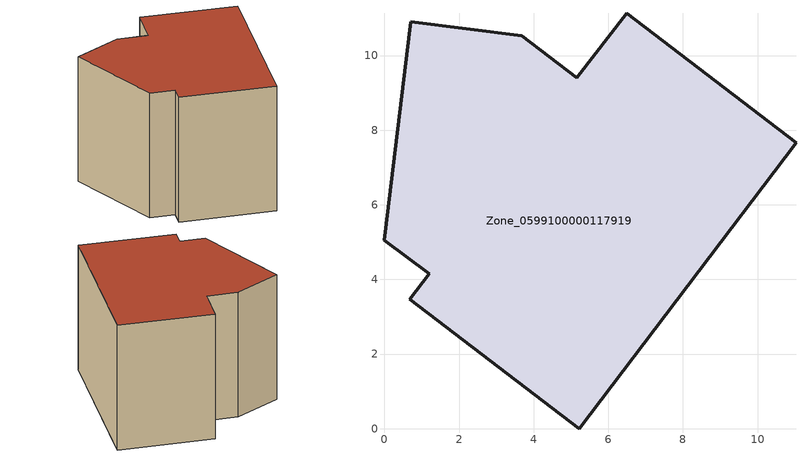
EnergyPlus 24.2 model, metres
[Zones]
Zone_0599100000117919
 floor ground (C_G): 11.03,7.66 5.22,0 0.68,3.47 1.2,4.15 0,5.05 0.71,10.91 3.68,10.53 5.16,9.4 6.5,11.13 z3.56
 wall outside (C_F): 5.22,0 11.03,7.66 6.5,11.13 5.16,9.4 3.68,10.53 0.71,10.91 0,5.05 1.2,4.15 0.68,3.47 5.22,0 z3.56:11.66
 roof outside (C_R): 0.68,3.47 5.22,0 11.03,7.66 6.5,11.13 5.16,9.4 3.68,10.53 0.71,10.91 0,5.05 1.2,4.15 z11.66
[BUILDING]
Pand.0599100000117919: North Axis=0; Terrain=City; Loads Convergence Tolerance Value=0.04; Temperature Convergence Tolerance Value=0.4; Solar Distribution=FullExterior; Maximum Number of Warmup Days=25; Minimum Number of Warmup Days=1
[Site:Location]
Rotterdam.The.Hague.AP_ZH_NLD Design_Conditions: Latitude=51.96; Longitude=4.45; Time Zone=1; Elevation=-4.5
[SITE:GROUNDTEMPERATURE:BUILDINGSURFACE]
18, 18, 18, 18, 18, 18, 18, 18, 18, 18, 18, 18
[MATERIAL] Thermal Absorptance=0.9; Solar Absorptance=0.7; Visible Absorptance=0.7
Name | Roughness | Thickness | Conductivity | Density | Specific Heat
G.TC.1975-1991 | MediumSmooth | 0.15 | 0.288461 | 540 | 1210
F.TC.1975-1991 | Rough | 0.3 | 0.230769 | 1920 | 840
R.TC.1975-1991 | MediumRough | 0.2 | 0.153846 | 1500 | 1000
[CONSTRUCTION]
C_G: G.TC.1975-1991
C_F: F.TC.1975-1991
C_R: R.TC.1975-1991
[ZONE]
Zone_0599100000117919: Type=1; Multiplier=1; Ceiling Height=Autocalculate; Volume=Autocalculate; Floor Area=autocalculate; Part of Total Floor Area=Yes
[ZONEINFILTRATION:DESIGNFLOWRATE]
Infil_Zone_0599100000117919: Zone or ZoneList or Space or SpaceList=Zone_0599100000117919; Schedule=AlwaysOn; Design Flow Rate Calculation Method=Flow/Area; Flow Rate per Floor Area=0.003; Constant Term Coefficient=1; Temperature Term Coefficient=0; Velocity Term Coefficient=0; Velocity Squared Term Coefficient=0
[HVACTEMPLATE:ZONE:IDEALLOADSAIRSYSTEM]
Zone_0599100000117919: Maximum Heating Supply Air Temperature=50; Minimum Cooling Supply Air Temperature=13; Maximum Heating Supply Air Humidity Ratio=0.0156; Minimum Cooling Supply Air Humidity Ratio=0.0077; Heating Limit=NoLimit; Cooling Limit=NoLimit; Dehumidification Control Type=ConstantSensibleHeatRatio; Cooling Sensible Heat Ratio=0.7; Dehumidification Setpoint=60; Humidification Control Type=None; Humidification Setpoint=30; Outdoor Air Method=None; Outdoor Air Flow Rate per Person=0.00944; Outdoor Air Flow Rate per Zone Floor Area=0; Outdoor Air Flow Rate per Zone=0; Demand Controlled Ventilation Type=None; Outdoor Air Economizer Type=NoEconomizer; Heat Recovery Type=None; Sensible Heat Recovery Effectiveness=0.7; Latent Heat Recovery Effectiveness=0.65
[ZONECONTROL:THERMOSTAT]
ThermostatControl_Zone_0599100000117919: Zone or ZoneList=Zone_0599100000117919; Control Type Schedule=DualSetpointControlType; Control 1=Thermostat_Zone_0599100000117919; Temperature Difference Between Cutout And Setpoint=0
[THERMOSTATSETPOINT:DUALSETPOINT]
Thermostat_Zone_0599100000117919: Heating Setpoint Temperature Schedule=HeatingSetpoint_Zone_0599100000117919; Cooling Setpoint Temperature Schedule=CoolingSetpoint_Zone_0599100000117919
[SCHEDULE:COMPACT]
HeatingSetpoint_Zone_0599100000117919: Through: 12/31, For: AllDays, Until: 24:00, 21
CoolingSetpoint_Zone_0599100000117919: Through: 12/31, For: AllDays, Until: 24:00, 24
DualSetpointControlType: Through: 12/31, For: AllDays, Until: 24:00, 4
AlwaysOn: Through: 12/31, For: AllDays, Until: 24:00, 1
